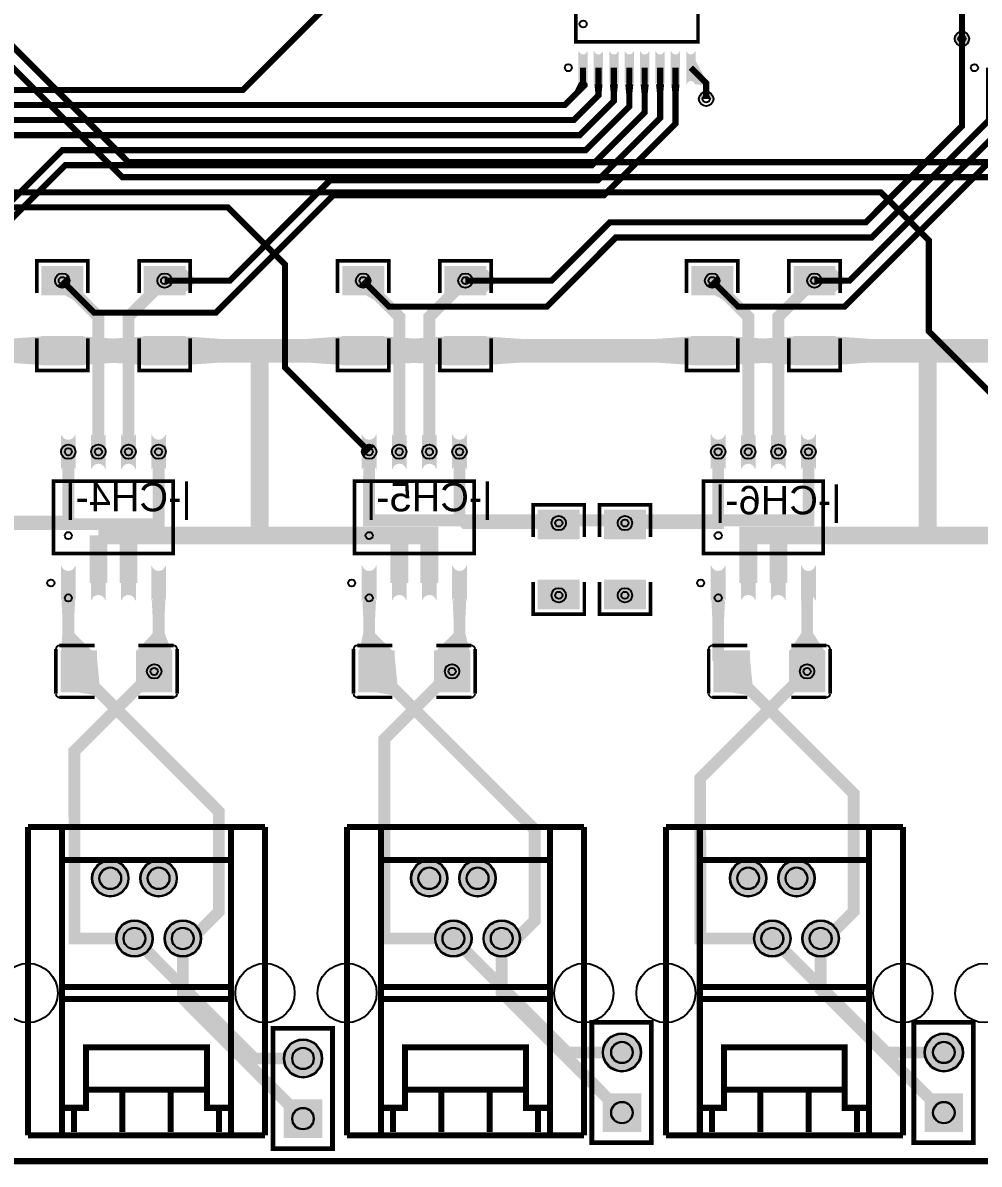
# Model space of a CAD drawing. Header units: millimetres. Extents: x 6 to 157, y 23 to 115.
# Drawn here: x 50.66 to 91.03, y 22.87 to 71.03 of the extents above; entities that cross this region are included whole.
import ezdxf

# ---------------------------------------------------------------- set-up
doc = ezdxf.new("R2010")
doc.units = ezdxf.units.MM
for name, color, linetype, true_color in [('BoardOutLine', 7, 'Continuous', 0xff00ff), ('BottomLayer', 7, 'Continuous', 0x0000ff), ('BottomSilkLayer', 7, 'Continuous', 0x66cc33), ('BottomSolderMaskLayer', 7, 'Continuous', 0xaa00ff), ('Document', 7, 'Continuous', 0xffffff), ('Hole', 7, 'Continuous', 0x222222), ('Multi-Layer', 7, 'Continuous', 0xc0c0c0), ('TopLayer', 7, 'Continuous', 0xff0000), ('TopPasteMaskLayer', 7, 'Continuous', 0x808080), ('TopSilkLayer', 7, 'Continuous', 0xffcc00), ('TopSolderMaskLayer', 7, 'Continuous', 0x800080)]:
    doc.layers.add(name, color=color, linetype=linetype, true_color=true_color)
doc.styles.get("Standard").update_dxf_attribs({"font": 'arial.ttf'})

msp = doc.modelspace()

# ---------------------------------------------------------------- hatches: boundary and pattern name
at = {"layer": 'BottomLayer'}
for points in [[(90.602, 70.358), (89.992, 70.358), (90.167, 70.663), (90.427, 70.663)], [(52.109, 59.937), (52.54, 60.368), (52.716, 60.114), (52.363, 59.76)], [(56.427, 60.368), (56.858, 59.937), (56.603, 59.76), (56.25, 60.114)], [(64.809, 59.937), (65.24, 60.368), (65.416, 60.114), (65.063, 59.76)], [(69.127, 60.368), (69.558, 59.937), (69.303, 59.76), (68.95, 60.114)], [(79.541, 59.937), (79.972, 60.368), (80.148, 60.114), (79.795, 59.76)], [(83.859, 60.368), (84.29, 59.937), (84.035, 59.76), (83.682, 60.114)], [(54.153, 52.933), (53.543, 52.933), (53.598, 53.238), (54.098, 53.238)], [(55.423, 52.933), (54.813, 52.933), (54.868, 53.238), (55.368, 53.238)], [(65.062, 52.718), (65.494, 53.148), (65.155, 53.241), (64.971, 53.057)], [(66.853, 52.933), (66.243, 52.933), (66.298, 53.238), (66.798, 53.238)], [(68.123, 52.933), (67.513, 52.933), (67.568, 53.238), (68.068, 53.238)], [(81.585, 52.933), (80.975, 52.933), (81.03, 53.238), (81.53, 53.238)], [(82.855, 52.933), (82.245, 52.933), (82.3, 53.238), (82.8, 53.238)], [(52.883, 52.933), (52.273, 52.933), (52.328, 52.628), (52.828, 52.628)], [(56.693, 52.933), (56.083, 52.933), (56.138, 52.628), (56.638, 52.628)], [(65.583, 52.932), (64.973, 52.934), (65.027, 52.629), (65.527, 52.627)], [(69.393, 52.933), (68.783, 52.933), (68.838, 52.628), (69.338, 52.628)], [(80.315, 52.933), (79.705, 52.933), (79.76, 52.628), (80.26, 52.628)], [(84.125, 52.933), (83.515, 52.933), (83.57, 52.628), (84.07, 52.628)], [(73.392, 50.208), (73.166, 49.642), (72.896, 49.788), (73.096, 50.288)], [(73.279, 49.62), (73.279, 50.23), (72.974, 50.175), (72.974, 49.675)], [(73.392, 49.642), (73.166, 50.208), (73.462, 50.288), (73.662, 49.788)], [(76.186, 50.208), (75.96, 49.642), (75.69, 49.788), (75.89, 50.288)], [(76.186, 49.642), (75.96, 50.208), (76.256, 50.288), (76.456, 49.788)], [(76.073, 49.62), (76.073, 50.23), (76.378, 50.175), (76.378, 49.675)], [(55.987, 43.881), (56.418, 43.45), (56.164, 43.273), (55.81, 43.626)], [(68.56, 43.881), (68.991, 43.45), (68.737, 43.273), (68.383, 43.626)], [(83.546, 43.881), (83.977, 43.45), (83.723, 43.273), (83.369, 43.626)], [(55.371, 33.145), (55.37, 31.645), (54.62, 32.145), (54.62, 32.645)], [(55.901, 32.925), (54.84, 31.865), (55.724, 31.688), (56.077, 32.041)], [(68.833, 33.145), (68.832, 31.645), (68.082, 32.145), (68.082, 32.645)], [(69.363, 32.925), (68.302, 31.865), (69.186, 31.688), (69.54, 32.041)], [(82.295, 33.145), (82.294, 31.645), (81.544, 32.145), (81.545, 32.645)], [(82.825, 32.925), (81.764, 31.865), (82.648, 31.688), (83.002, 32.041)], [(62.484, 26.547), (62.484, 28.121), (61.697, 27.584), (61.697, 27.084)], [(75.946, 26.801), (75.946, 28.375), (75.159, 27.838), (75.159, 27.338)], [(89.535, 26.801), (89.535, 28.375), (88.748, 27.838), (88.748, 27.338)]]:
    msp.add_hatch(color=256, dxfattribs=at).paths.add_polyline_path(points)
at = {"layer": 'BottomSolderMaskLayer'}
for points in [[(53.575, 34.935, 1), (55.126, 34.935, 1)], [(55.615, 34.935, 1), (57.166, 34.935, 1)], [(67.037, 34.935, 1), (68.588, 34.935, 1)], [(69.077, 34.935, 1), (70.628, 34.935, 1)], [(80.499, 34.935, 1), (82.05, 34.935, 1)], [(82.539, 34.935, 1), (84.09, 34.935, 1)], [(54.595, 32.395, 1), (56.146, 32.395, 1)], [(56.635, 32.395, 1), (58.186, 32.395, 1)], [(68.057, 32.395, 1), (69.608, 32.395, 1)], [(70.097, 32.395, 1), (71.648, 32.395, 1)], [(81.519, 32.395, 1), (83.07, 32.395, 1)], [(83.559, 32.395, 1), (85.11, 32.395, 1)], [(61.671, 27.334, 1), (63.297, 27.334, 1)], [(75.133, 27.588, 1), (76.759, 27.588, 1)], [(88.722, 27.588, 1), (90.348, 27.588, 1)], [(61.671, 25.607), (63.297, 25.607), (63.297, 23.981), (61.671, 23.981)], [(75.133, 25.861), (76.759, 25.861), (76.759, 24.235), (75.133, 24.235)], [(88.722, 25.861), (90.348, 25.861), (90.348, 24.235), (88.722, 24.235)]]:
    msp.add_hatch(color=256, dxfattribs=at).paths.add_polyline_path(points)
at = {"layer": 'Multi-Layer'}
for points in [[(53.6, 34.935, 1), (55.1, 34.935, 1)], [(55.64, 34.935, 1), (57.14, 34.935, 1)], [(67.062, 34.935, 1), (68.562, 34.935, 1)], [(69.102, 34.935, 1), (70.602, 34.935, 1)], [(80.524, 34.935, 1), (82.024, 34.935, 1)], [(82.564, 34.935, 1), (84.064, 34.935, 1)], [(54.62, 32.395, 1), (56.12, 32.395, 1)], [(56.66, 32.395, 1), (58.16, 32.395, 1)], [(68.082, 32.395, 1), (69.582, 32.395, 1)], [(70.122, 32.395, 1), (71.622, 32.395, 1)], [(81.544, 32.395, 1), (83.044, 32.395, 1)], [(83.584, 32.395, 1), (85.084, 32.395, 1)], [(61.697, 27.334, 1), (63.272, 27.334, 1)], [(75.159, 27.588, 1), (76.734, 27.588, 1)], [(88.748, 27.588, 1), (90.323, 27.588, 1)], [(61.697, 25.581), (63.272, 25.581), (63.272, 24.007), (61.697, 24.007)], [(75.159, 25.835), (76.734, 25.835), (76.734, 24.261), (75.159, 24.261)], [(88.748, 25.835), (90.323, 25.835), (90.323, 24.261), (88.748, 24.261)]]:
    msp.add_hatch(color=256, dxfattribs=at).paths.add_polyline_path(points)
at = {"layer": 'TopLayer'}
for points in [[(90.602, 70.358), (89.992, 70.358), (90.167, 70.053), (90.427, 70.053)], [(74.478, 69.83, -0.785398), (74.135, 69.83), (74.135, 68.441, -0.785398), (74.478, 68.441)], [(75.128, 69.83, -0.785398), (74.785, 69.83), (74.785, 68.441, -0.785398), (75.128, 68.441)], [(75.778, 69.83, -0.785398), (75.435, 69.83), (75.435, 68.441, -0.785398), (75.778, 68.441)], [(76.428, 69.83, -0.785398), (76.085, 69.83), (76.085, 68.441, -0.785398), (76.428, 68.441)], [(77.078, 69.83, -0.785398), (76.735, 69.83), (76.735, 68.441, -0.785398), (77.078, 68.441)], [(77.728, 69.83, -0.785398), (77.385, 69.83), (77.385, 68.441, -0.785398), (77.728, 68.441)], [(78.378, 69.83, -0.785398), (78.035, 69.83), (78.035, 68.441, -0.785398), (78.378, 68.441)], [(79.028, 69.83, -0.785398), (78.685, 69.83), (78.685, 68.441, -0.785398), (79.028, 68.441)], [(79.028, 69.485), (79.028, 68.445), (79.418, 68.389), (79.418, 68.758)], [(74.463, 68.373), (74.135, 68.516), (73.956, 68.164), (74.171, 68.01)], [(75.128, 68.441), (74.785, 68.442), (74.826, 68.052), (75.086, 68.051)], [(75.778, 68.441), (75.435, 68.441), (75.476, 68.051), (75.736, 68.051)], [(76.428, 68.441), (76.085, 68.441), (76.126, 68.051), (76.386, 68.051)], [(77.078, 68.441), (76.735, 68.441), (76.776, 68.051), (77.036, 68.051)], [(77.728, 68.441), (77.385, 68.441), (77.426, 68.051), (77.686, 68.051)], [(78.378, 68.442), (78.035, 68.441), (78.077, 68.051), (78.337, 68.052)], [(79.807, 67.818), (79.197, 67.818), (79.372, 68.123), (79.632, 68.123)], [(51.474, 59.549), (53.175, 59.549), (53.175, 60.757), (51.474, 60.757)], [(55.792, 59.549), (57.493, 59.549), (57.493, 60.757), (55.792, 60.757)], [(64.174, 59.549), (65.875, 59.549), (65.875, 60.757), (64.174, 60.757)], [(68.492, 59.549), (70.193, 59.549), (70.193, 60.757), (68.492, 60.757)], [(78.906, 59.549), (80.607, 59.549), (80.607, 60.757), (78.906, 60.757)], [(83.224, 59.549), (84.925, 59.549), (84.925, 60.757), (83.224, 60.757)], [(52.108, 59.937), (52.54, 60.368), (52.631, 60.029), (52.448, 59.845)], [(56.642, 60.457), (56.642, 59.848), (56.947, 60.022), (56.947, 60.282)], [(57.493, 59.632), (57.493, 60.672), (57.883, 60.282), (57.883, 60.022)], [(64.808, 59.937), (65.24, 60.368), (65.332, 60.029), (65.148, 59.845)], [(69.342, 60.457), (69.342, 59.848), (69.647, 60.022), (69.647, 60.282)], [(70.193, 59.632), (70.193, 60.672), (70.583, 60.282), (70.583, 60.022)], [(79.541, 59.937), (79.972, 60.368), (80.064, 60.029), (79.88, 59.845)], [(84.074, 60.457), (84.074, 59.848), (84.379, 60.022), (84.379, 60.282)], [(84.925, 59.632), (84.925, 60.672), (85.315, 60.282), (85.315, 60.022)], [(52.407, 59.549), (53.175, 59.549), (53.501, 59.159), (53.134, 59.159)], [(65.107, 59.549), (65.875, 59.549), (66.201, 59.159), (65.834, 59.159)], [(79.839, 59.549), (80.607, 59.549), (80.933, 59.159), (80.566, 59.159)], [(51.474, 56.592), (51.474, 57.799), (49.974, 57.696), (49.974, 56.696)], [(51.474, 57.799), (53.175, 57.799), (53.175, 56.592), (51.474, 56.592)], [(53.175, 57.799), (53.175, 56.592), (54.675, 56.696), (54.675, 57.696)], [(55.792, 56.592), (55.792, 57.799), (54.292, 57.696), (54.292, 56.696)], [(55.792, 57.799), (57.493, 57.799), (57.493, 56.592), (55.792, 56.592)], [(57.493, 57.799), (57.493, 56.592), (58.993, 56.696), (58.993, 57.696)], [(64.174, 56.592), (64.174, 57.799), (62.674, 57.696), (62.674, 56.696)], [(64.174, 57.799), (65.875, 57.799), (65.875, 56.592), (64.174, 56.592)], [(65.875, 57.799), (65.875, 56.592), (67.375, 56.696), (67.375, 57.696)], [(68.492, 56.592), (68.492, 57.799), (66.992, 57.696), (66.992, 56.696)], [(68.492, 57.799), (70.193, 57.799), (70.193, 56.592), (68.492, 56.592)], [(70.193, 57.799), (70.193, 56.592), (71.693, 56.696), (71.693, 57.696)], [(78.906, 56.592), (78.906, 57.799), (77.406, 57.696), (77.406, 56.696)], [(78.906, 57.799), (80.607, 57.799), (80.607, 56.592), (78.906, 56.592)], [(80.607, 57.799), (80.607, 56.592), (82.107, 56.696), (82.107, 57.696)], [(83.224, 56.592), (83.224, 57.799), (81.724, 57.696), (81.724, 56.696)], [(83.224, 57.799), (84.925, 57.799), (84.925, 56.592), (83.224, 56.592)], [(84.925, 57.799), (84.925, 56.592), (86.425, 56.696), (86.425, 57.696)], [(52.865, 53.664, -0.785398), (52.291, 53.664), (52.291, 52.202, -0.785398), (52.865, 52.202)], [(54.135, 53.664, -0.785398), (53.561, 53.664), (53.561, 52.202, -0.785398), (54.135, 52.202)], [(55.405, 53.664, -0.785398), (54.831, 53.664), (54.831, 52.202, -0.785398), (55.405, 52.202)], [(56.675, 53.664, -0.785398), (56.101, 53.664), (56.101, 52.202, -0.785398), (56.675, 52.202)], [(65.565, 53.664, -0.785398), (64.991, 53.664), (64.991, 52.202, -0.785398), (65.565, 52.202)], [(66.835, 53.664, -0.785398), (66.261, 53.664), (66.261, 52.202, -0.785398), (66.835, 52.202)], [(68.105, 53.664, -0.785398), (67.531, 53.664), (67.531, 52.202, -0.785398), (68.105, 52.202)], [(69.375, 53.664, -0.785398), (68.801, 53.664), (68.801, 52.202, -0.785398), (69.375, 52.202)], [(80.297, 53.664, -0.785398), (79.723, 53.664), (79.723, 52.202, -0.785398), (80.297, 52.202)], [(81.567, 53.664, -0.785398), (80.993, 53.664), (80.993, 52.202, -0.785398), (81.567, 52.202)], [(82.837, 53.664, -0.785398), (82.263, 53.664), (82.263, 52.202, -0.785398), (82.837, 52.202)], [(84.107, 53.664, -0.785398), (83.533, 53.664), (83.533, 52.202, -0.785398), (84.107, 52.202)], [(72.429, 49.262), (74.13, 49.262), (74.13, 50.47), (72.429, 50.47)], [(75.223, 49.262), (76.924, 49.262), (76.924, 50.47), (75.223, 50.47)], [(52.865, 48.128, -0.785398), (52.291, 48.128), (52.291, 46.666, -0.785398), (52.865, 46.666)], [(54.135, 48.128, -0.785398), (53.561, 48.128), (53.561, 46.666, -0.785398), (54.135, 46.666)], [(55.405, 48.128, -0.785398), (54.831, 48.128), (54.831, 46.666, -0.785398), (55.405, 46.666)], [(56.675, 48.128, -0.785398), (56.101, 48.128), (56.101, 46.666, -0.785398), (56.675, 46.666)], [(65.565, 48.128, -0.785398), (64.991, 48.128), (64.991, 46.666, -0.785398), (65.565, 46.666)], [(66.835, 48.128, -0.785398), (66.261, 48.128), (66.261, 46.666, -0.785398), (66.835, 46.666)], [(68.105, 48.128, -0.785398), (67.531, 48.128), (67.531, 46.666, -0.785398), (68.105, 46.666)], [(69.375, 48.128, -0.785398), (68.801, 48.128), (68.801, 46.666, -0.785398), (69.375, 46.666)], [(80.297, 48.128, -0.785398), (79.723, 48.128), (79.723, 46.666, -0.785398), (80.297, 46.666)], [(81.567, 48.128, -0.785398), (80.993, 48.128), (80.993, 46.666, -0.785398), (81.567, 46.666)], [(82.837, 48.128, -0.785398), (82.263, 48.128), (82.263, 46.666, -0.785398), (82.837, 46.666)], [(84.107, 48.128, -0.785398), (83.533, 48.128), (83.533, 46.666, -0.785398), (84.107, 46.666)], [(72.429, 47.512), (74.13, 47.512), (74.13, 46.305), (72.429, 46.305)], [(75.223, 47.512), (76.924, 47.512), (76.924, 46.305), (75.223, 46.305)], [(52.865, 46.667), (52.291, 46.667), (52.328, 45.917), (52.828, 45.917)], [(56.675, 46.667), (56.101, 46.667), (56.138, 45.917), (56.638, 45.917)], [(65.565, 46.667), (64.991, 46.667), (65.028, 45.917), (65.528, 45.917)], [(69.375, 46.667), (68.801, 46.667), (68.838, 45.917), (69.338, 45.917)], [(80.297, 46.667), (79.723, 46.667), (79.76, 45.917), (80.26, 45.917)], [(52.275, 44.529), (53.578, 44.529), (52.828, 45.279), (52.328, 45.279)], [(56.945, 44.529), (55.46, 44.529), (56.138, 45.279), (56.638, 45.279)], [(64.848, 44.529), (66.278, 44.529), (65.528, 45.279), (65.028, 45.279)], [(69.518, 44.529), (68.088, 44.529), (68.838, 45.279), (69.338, 45.279)], [(84.504, 44.529), (83.019, 44.529), (83.512, 45.279), (84.012, 45.279)], [(53.76, 44.529), (53.76, 42.801), (52.275, 42.801), (52.275, 44.529)], [(53.76, 44.529), (52.883, 42.801), (53.658, 42.671), (53.896, 43.14)], [(55.46, 44.529), (55.46, 42.801), (56.945, 42.801), (56.945, 44.529)], [(66.333, 44.529), (66.333, 42.801), (64.848, 42.801), (64.848, 44.529)], [(66.333, 44.529), (65.456, 42.801), (66.231, 42.671), (66.469, 43.14)], [(68.033, 44.529), (68.033, 42.801), (69.518, 42.801), (69.518, 44.529)], [(81.319, 44.529), (81.319, 42.801), (79.834, 42.801), (79.834, 44.529)], [(81.319, 44.529), (80.442, 42.801), (81.217, 42.671), (81.455, 43.14)], [(83.019, 44.529), (83.019, 42.801), (84.504, 42.801), (84.504, 44.529)], [(55.961, 43.851), (56.445, 43.48), (56.638, 43.716), (56.138, 44.099)], [(68.776, 43.36), (68.776, 43.97), (69.081, 43.915), (69.081, 43.415)], [(84.067, 43.665), (83.457, 43.665), (83.512, 43.97), (84.012, 43.97)], [(57.712, 31.708), (57.108, 33.082), (57.989, 32.942), (58.205, 32.451)], [(70.768, 33.138), (70.976, 31.652), (71.658, 32.189), (71.572, 32.809)], [(84.72, 31.752), (83.949, 33.038), (84.845, 33.002), (85.11, 32.559)], [(58.16, 32.394), (56.66, 32.396), (57.159, 31.645), (57.659, 31.645)], [(71.622, 32.394), (70.122, 32.396), (70.621, 31.645), (71.121, 31.645)], [(85.084, 32.394), (83.584, 32.396), (84.083, 31.645), (84.583, 31.645)], [(61.697, 24.163), (63.107, 25.581), (62.049, 25.581), (61.697, 25.227)], [(75.159, 24.417), (76.569, 25.835), (75.511, 25.835), (75.159, 25.481)], [(88.748, 24.417), (90.158, 25.835), (89.1, 25.835), (88.748, 25.481)]]:
    msp.add_hatch(color=256, dxfattribs=at).paths.add_polyline_path(points)
at = {"layer": 'TopPasteMaskLayer'}
for points in [[(74.478, 69.83, -0.785398), (74.135, 69.83), (74.135, 68.441, -0.785398), (74.478, 68.441)], [(75.128, 69.83, -0.785398), (74.785, 69.83), (74.785, 68.441, -0.785398), (75.128, 68.441)], [(75.778, 69.83, -0.785398), (75.435, 69.83), (75.435, 68.441, -0.785398), (75.778, 68.441)], [(76.428, 69.83, -0.785398), (76.085, 69.83), (76.085, 68.441, -0.785398), (76.428, 68.441)], [(77.078, 69.83, -0.785398), (76.735, 69.83), (76.735, 68.441, -0.785398), (77.078, 68.441)], [(77.728, 69.83, -0.785398), (77.385, 69.83), (77.385, 68.441, -0.785398), (77.728, 68.441)], [(78.378, 69.83, -0.785398), (78.035, 69.83), (78.035, 68.441, -0.785398), (78.378, 68.441)], [(79.028, 69.83, -0.785398), (78.685, 69.83), (78.685, 68.441, -0.785398), (79.028, 68.441)], [(51.574, 59.549), (51.935, 59.549), (52.035, 59.649), (52.035, 59.86), (52.135, 59.96), (52.513, 59.96), (52.613, 59.86), (52.613, 59.649), (52.713, 59.549), (53.075, 59.549), (53.175, 59.649), (53.175, 60.657), (53.075, 60.757), (51.574, 60.757), (51.474, 60.657), (51.474, 59.649)], [(55.892, 59.549), (56.253, 59.549), (56.353, 59.649), (56.353, 59.86), (56.453, 59.96), (56.831, 59.96), (56.931, 59.86), (56.931, 59.649), (57.031, 59.549), (57.393, 59.549), (57.493, 59.649), (57.493, 60.657), (57.393, 60.757), (55.892, 60.757), (55.792, 60.657), (55.792, 59.649)], [(64.274, 59.549), (64.635, 59.549), (64.735, 59.649), (64.735, 59.86), (64.835, 59.96), (65.213, 59.96), (65.313, 59.86), (65.313, 59.649), (65.413, 59.549), (65.775, 59.549), (65.875, 59.649), (65.875, 60.657), (65.775, 60.757), (64.274, 60.757), (64.174, 60.657), (64.174, 59.649)], [(68.592, 59.549), (68.953, 59.549), (69.053, 59.649), (69.053, 59.86), (69.153, 59.96), (69.531, 59.96), (69.631, 59.86), (69.631, 59.649), (69.731, 59.549), (70.093, 59.549), (70.193, 59.649), (70.193, 60.657), (70.093, 60.757), (68.592, 60.757), (68.492, 60.657), (68.492, 59.649)], [(79.006, 59.549), (79.367, 59.549), (79.467, 59.649), (79.467, 59.86), (79.567, 59.96), (79.945, 59.96), (80.045, 59.86), (80.045, 59.649), (80.145, 59.549), (80.507, 59.549), (80.607, 59.649), (80.607, 60.657), (80.507, 60.757), (79.006, 60.757), (78.906, 60.657), (78.906, 59.649)], [(83.324, 59.549), (83.685, 59.549), (83.785, 59.649), (83.785, 59.86), (83.885, 59.96), (84.263, 59.96), (84.363, 59.86), (84.363, 59.649), (84.463, 59.549), (84.825, 59.549), (84.925, 59.649), (84.925, 60.657), (84.825, 60.757), (83.324, 60.757), (83.224, 60.657), (83.224, 59.649)], [(51.574, 57.799), (51.935, 57.799), (52.035, 57.699), (52.035, 57.489), (52.135, 57.389), (52.513, 57.389), (52.613, 57.489), (52.613, 57.699), (52.713, 57.799), (53.075, 57.799), (53.175, 57.699), (53.175, 56.692), (53.075, 56.592), (51.574, 56.592), (51.474, 56.692), (51.474, 57.699)], [(55.892, 57.799), (56.253, 57.799), (56.353, 57.699), (56.353, 57.489), (56.453, 57.389), (56.831, 57.389), (56.931, 57.489), (56.931, 57.699), (57.031, 57.799), (57.393, 57.799), (57.493, 57.699), (57.493, 56.692), (57.393, 56.592), (55.892, 56.592), (55.792, 56.692), (55.792, 57.699)], [(64.274, 57.799), (64.635, 57.799), (64.735, 57.699), (64.735, 57.489), (64.835, 57.389), (65.213, 57.389), (65.313, 57.489), (65.313, 57.699), (65.413, 57.799), (65.775, 57.799), (65.875, 57.699), (65.875, 56.692), (65.775, 56.592), (64.274, 56.592), (64.174, 56.692), (64.174, 57.699)], [(68.592, 57.799), (68.953, 57.799), (69.053, 57.699), (69.053, 57.489), (69.153, 57.389), (69.531, 57.389), (69.631, 57.489), (69.631, 57.699), (69.731, 57.799), (70.093, 57.799), (70.193, 57.699), (70.193, 56.692), (70.093, 56.592), (68.592, 56.592), (68.492, 56.692), (68.492, 57.699)], [(79.006, 57.799), (79.367, 57.799), (79.467, 57.699), (79.467, 57.489), (79.567, 57.389), (79.945, 57.389), (80.045, 57.489), (80.045, 57.699), (80.145, 57.799), (80.507, 57.799), (80.607, 57.699), (80.607, 56.692), (80.507, 56.592), (79.006, 56.592), (78.906, 56.692), (78.906, 57.699)], [(83.324, 57.799), (83.685, 57.799), (83.785, 57.699), (83.785, 57.489), (83.885, 57.389), (84.263, 57.389), (84.363, 57.489), (84.363, 57.699), (84.463, 57.799), (84.825, 57.799), (84.925, 57.699), (84.925, 56.692), (84.825, 56.592), (83.324, 56.592), (83.224, 56.692), (83.224, 57.699)], [(52.865, 53.664, -0.785398), (52.291, 53.664), (52.291, 52.202, -0.785398), (52.865, 52.202)], [(54.135, 53.664, -0.785398), (53.561, 53.664), (53.561, 52.202, -0.785398), (54.135, 52.202)], [(55.405, 53.664, -0.785398), (54.831, 53.664), (54.831, 52.202, -0.785398), (55.405, 52.202)], [(56.675, 53.664, -0.785398), (56.101, 53.664), (56.101, 52.202, -0.785398), (56.675, 52.202)], [(65.565, 53.664, -0.785398), (64.991, 53.664), (64.991, 52.202, -0.785398), (65.565, 52.202)], [(66.835, 53.664, -0.785398), (66.261, 53.664), (66.261, 52.202, -0.785398), (66.835, 52.202)], [(68.105, 53.664, -0.785398), (67.531, 53.664), (67.531, 52.202, -0.785398), (68.105, 52.202)], [(69.375, 53.664, -0.785398), (68.801, 53.664), (68.801, 52.202, -0.785398), (69.375, 52.202)], [(80.297, 53.664, -0.785398), (79.723, 53.664), (79.723, 52.202, -0.785398), (80.297, 52.202)], [(81.567, 53.664, -0.785398), (80.993, 53.664), (80.993, 52.202, -0.785398), (81.567, 52.202)], [(82.837, 53.664, -0.785398), (82.263, 53.664), (82.263, 52.202, -0.785398), (82.837, 52.202)], [(84.107, 53.664, -0.785398), (83.533, 53.664), (83.533, 52.202, -0.785398), (84.107, 52.202)], [(72.529, 49.262), (72.89, 49.262), (72.99, 49.362), (72.99, 49.573), (73.09, 49.673), (73.468, 49.673), (73.568, 49.573), (73.568, 49.362), (73.668, 49.262), (74.03, 49.262), (74.13, 49.362), (74.13, 50.37), (74.03, 50.47), (72.529, 50.47), (72.429, 50.37), (72.429, 49.362)], [(75.323, 49.262), (75.684, 49.262), (75.784, 49.362), (75.784, 49.573), (75.884, 49.673), (76.262, 49.673), (76.362, 49.573), (76.362, 49.362), (76.462, 49.262), (76.824, 49.262), (76.924, 49.362), (76.924, 50.37), (76.824, 50.47), (75.323, 50.47), (75.223, 50.37), (75.223, 49.362)], [(52.865, 48.128, -0.785398), (52.291, 48.128), (52.291, 46.666, -0.785398), (52.865, 46.666)], [(54.135, 48.128, -0.785398), (53.561, 48.128), (53.561, 46.666, -0.785398), (54.135, 46.666)], [(55.405, 48.128, -0.785398), (54.831, 48.128), (54.831, 46.666, -0.785398), (55.405, 46.666)], [(56.675, 48.128, -0.785398), (56.101, 48.128), (56.101, 46.666, -0.785398), (56.675, 46.666)], [(65.565, 48.128, -0.785398), (64.991, 48.128), (64.991, 46.666, -0.785398), (65.565, 46.666)], [(66.835, 48.128, -0.785398), (66.261, 48.128), (66.261, 46.666, -0.785398), (66.835, 46.666)], [(68.105, 48.128, -0.785398), (67.531, 48.128), (67.531, 46.666, -0.785398), (68.105, 46.666)], [(69.375, 48.128, -0.785398), (68.801, 48.128), (68.801, 46.666, -0.785398), (69.375, 46.666)], [(80.297, 48.128, -0.785398), (79.723, 48.128), (79.723, 46.666, -0.785398), (80.297, 46.666)], [(81.567, 48.128, -0.785398), (80.993, 48.128), (80.993, 46.666, -0.785398), (81.567, 46.666)], [(82.837, 48.128, -0.785398), (82.263, 48.128), (82.263, 46.666, -0.785398), (82.837, 46.666)], [(84.107, 48.128, -0.785398), (83.533, 48.128), (83.533, 46.666, -0.785398), (84.107, 46.666)], [(72.529, 47.512), (72.89, 47.512), (72.99, 47.412), (72.99, 47.202), (73.09, 47.102), (73.468, 47.102), (73.568, 47.202), (73.568, 47.412), (73.668, 47.512), (74.03, 47.512), (74.13, 47.412), (74.13, 46.405), (74.03, 46.305), (72.529, 46.305), (72.429, 46.405), (72.429, 47.412)], [(75.323, 47.512), (75.684, 47.512), (75.784, 47.412), (75.784, 47.202), (75.884, 47.102), (76.262, 47.102), (76.362, 47.202), (76.362, 47.412), (76.462, 47.512), (76.824, 47.512), (76.924, 47.412), (76.924, 46.405), (76.824, 46.305), (75.323, 46.305), (75.223, 46.405), (75.223, 47.412)], [(53.76, 44.429), (53.76, 44.059), (53.66, 43.959), (53.355, 43.959), (53.255, 43.859), (53.255, 43.471), (53.355, 43.371), (53.66, 43.371), (53.76, 43.271), (53.76, 42.901), (53.66, 42.801), (52.375, 42.801), (52.275, 42.901), (52.275, 44.429), (52.375, 44.529), (53.66, 44.529)], [(55.46, 44.429), (55.46, 44.059), (55.56, 43.959), (55.865, 43.959), (55.965, 43.859), (55.965, 43.471), (55.865, 43.371), (55.56, 43.371), (55.46, 43.271), (55.46, 42.901), (55.56, 42.801), (56.845, 42.801), (56.945, 42.901), (56.945, 44.429), (56.845, 44.529), (55.56, 44.529)], [(66.333, 44.429), (66.333, 44.059), (66.233, 43.959), (65.928, 43.959), (65.828, 43.859), (65.828, 43.471), (65.928, 43.371), (66.233, 43.371), (66.333, 43.271), (66.333, 42.901), (66.233, 42.801), (64.948, 42.801), (64.848, 42.901), (64.848, 44.429), (64.948, 44.529), (66.233, 44.529)], [(68.033, 44.429), (68.033, 44.059), (68.133, 43.959), (68.438, 43.959), (68.538, 43.859), (68.538, 43.471), (68.438, 43.371), (68.133, 43.371), (68.033, 43.271), (68.033, 42.901), (68.133, 42.801), (69.418, 42.801), (69.518, 42.901), (69.518, 44.429), (69.418, 44.529), (68.133, 44.529)], [(81.319, 44.429), (81.319, 44.059), (81.219, 43.959), (80.914, 43.959), (80.814, 43.859), (80.814, 43.471), (80.914, 43.371), (81.219, 43.371), (81.319, 43.271), (81.319, 42.901), (81.219, 42.801), (79.934, 42.801), (79.834, 42.901), (79.834, 44.429), (79.934, 44.529), (81.219, 44.529)], [(83.019, 44.429), (83.019, 44.059), (83.119, 43.959), (83.424, 43.959), (83.524, 43.859), (83.524, 43.471), (83.424, 43.371), (83.119, 43.371), (83.019, 43.271), (83.019, 42.901), (83.119, 42.801), (84.404, 42.801), (84.504, 42.901), (84.504, 44.429), (84.404, 44.529), (83.119, 44.529)]]:
    msp.add_hatch(color=256, dxfattribs=at).paths.add_polyline_path(points)
at = {"layer": 'TopSolderMaskLayer'}
for points in [[(74.503, 69.85, -0.785398), (74.109, 69.85), (74.109, 68.421, -0.785398), (74.503, 68.421)], [(75.153, 69.85, -0.785398), (74.759, 69.85), (74.759, 68.421, -0.785398), (75.153, 68.421)], [(75.803, 69.85, -0.785398), (75.409, 69.85), (75.409, 68.421, -0.785398), (75.803, 68.421)], [(76.453, 69.85, -0.785398), (76.059, 69.85), (76.059, 68.421, -0.785398), (76.453, 68.421)], [(77.103, 69.85, -0.785398), (76.709, 69.85), (76.709, 68.421, -0.785398), (77.103, 68.421)], [(77.753, 69.85, -0.785398), (77.359, 69.85), (77.359, 68.421, -0.785398), (77.753, 68.421)], [(78.403, 69.85, -0.785398), (78.009, 69.85), (78.009, 68.421, -0.785398), (78.403, 68.421)], [(79.053, 69.85, -0.785398), (78.659, 69.85), (78.659, 68.421, -0.785398), (79.053, 68.421)], [(51.438, 59.531), (53.21, 59.531), (53.21, 60.775), (51.438, 60.775)], [(55.756, 59.531), (57.528, 59.531), (57.528, 60.775), (55.756, 60.775)], [(64.138, 59.531), (65.91, 59.531), (65.91, 60.775), (64.138, 60.775)], [(68.456, 59.531), (70.228, 59.531), (70.228, 60.775), (68.456, 60.775)], [(78.87, 59.531), (80.642, 59.531), (80.642, 60.775), (78.87, 60.775)], [(83.188, 59.531), (84.96, 59.531), (84.96, 60.775), (83.188, 60.775)], [(51.438, 57.817), (53.21, 57.817), (53.21, 56.574), (51.438, 56.574)], [(55.756, 57.817), (57.528, 57.817), (57.528, 56.574), (55.756, 56.574)], [(64.138, 57.817), (65.91, 57.817), (65.91, 56.574), (64.138, 56.574)], [(68.456, 57.817), (70.228, 57.817), (70.228, 56.574), (68.456, 56.574)], [(78.87, 57.817), (80.642, 57.817), (80.642, 56.574), (78.87, 56.574)], [(83.188, 57.817), (84.96, 57.817), (84.96, 56.574), (83.188, 56.574)], [(52.891, 53.682, -0.785398), (52.266, 53.682), (52.266, 52.184, -0.785398), (52.891, 52.184)], [(54.161, 53.682, -0.785398), (53.536, 53.682), (53.536, 52.184, -0.785398), (54.161, 52.184)], [(55.431, 53.682, -0.785398), (54.806, 53.682), (54.806, 52.184, -0.785398), (55.431, 52.184)], [(56.701, 53.682, -0.785398), (56.076, 53.682), (56.076, 52.184, -0.785398), (56.701, 52.184)], [(65.591, 53.682, -0.785398), (64.966, 53.682), (64.966, 52.184, -0.785398), (65.591, 52.184)], [(66.861, 53.682, -0.785398), (66.236, 53.682), (66.236, 52.184, -0.785398), (66.861, 52.184)], [(68.131, 53.682, -0.785398), (67.506, 53.682), (67.506, 52.184, -0.785398), (68.131, 52.184)], [(69.401, 53.682, -0.785398), (68.776, 53.682), (68.776, 52.184, -0.785398), (69.401, 52.184)], [(80.323, 53.682, -0.785398), (79.698, 53.682), (79.698, 52.184, -0.785398), (80.323, 52.184)], [(81.593, 53.682, -0.785398), (80.968, 53.682), (80.968, 52.184, -0.785398), (81.593, 52.184)], [(82.863, 53.682, -0.785398), (82.238, 53.682), (82.238, 52.184, -0.785398), (82.863, 52.184)], [(84.133, 53.682, -0.785398), (83.508, 53.682), (83.508, 52.184, -0.785398), (84.133, 52.184)], [(72.393, 49.244), (74.165, 49.244), (74.165, 50.488), (72.393, 50.488)], [(75.187, 49.244), (76.959, 49.244), (76.959, 50.488), (75.187, 50.488)], [(52.891, 48.146, -0.785398), (52.266, 48.146), (52.266, 46.648, -0.785398), (52.891, 46.648)], [(54.161, 48.146, -0.785398), (53.536, 48.146), (53.536, 46.648, -0.785398), (54.161, 46.648)], [(55.431, 48.146, -0.785398), (54.806, 48.146), (54.806, 46.648, -0.785398), (55.431, 46.648)], [(56.701, 48.146, -0.785398), (56.076, 48.146), (56.076, 46.648, -0.785398), (56.701, 46.648)], [(65.591, 48.146, -0.785398), (64.966, 48.146), (64.966, 46.648, -0.785398), (65.591, 46.648)], [(66.861, 48.146, -0.785398), (66.236, 48.146), (66.236, 46.648, -0.785398), (66.861, 46.648)], [(68.131, 48.146, -0.785398), (67.506, 48.146), (67.506, 46.648, -0.785398), (68.131, 46.648)], [(69.401, 48.146, -0.785398), (68.776, 48.146), (68.776, 46.648, -0.785398), (69.401, 46.648)], [(80.323, 48.146, -0.785398), (79.698, 48.146), (79.698, 46.648, -0.785398), (80.323, 46.648)], [(81.593, 48.146, -0.785398), (80.968, 48.146), (80.968, 46.648, -0.785398), (81.593, 46.648)], [(82.863, 48.146, -0.785398), (82.238, 48.146), (82.238, 46.648, -0.785398), (82.863, 46.648)], [(84.133, 48.146, -0.785398), (83.508, 48.146), (83.508, 46.648, -0.785398), (84.133, 46.648)], [(72.393, 47.53), (74.165, 47.53), (74.165, 46.287), (72.393, 46.287)], [(75.187, 47.53), (76.959, 47.53), (76.959, 46.287), (75.187, 46.287)], [(53.785, 44.554), (53.785, 42.776), (52.25, 42.776), (52.25, 44.554)], [(55.435, 44.554), (55.435, 42.776), (56.971, 42.776), (56.971, 44.554)], [(66.359, 44.554), (66.359, 42.776), (64.823, 42.776), (64.823, 44.554)], [(68.008, 44.554), (68.008, 42.776), (69.544, 42.776), (69.544, 44.554)], [(81.345, 44.554), (81.345, 42.776), (79.809, 42.776), (79.809, 44.554)], [(82.994, 44.554), (82.994, 42.776), (84.53, 42.776), (84.53, 44.554)], [(53.575, 34.935, 1), (55.126, 34.935, 1)], [(55.615, 34.935, 1), (57.166, 34.935, 1)], [(67.037, 34.935, 1), (68.588, 34.935, 1)], [(69.077, 34.935, 1), (70.628, 34.935, 1)], [(80.499, 34.935, 1), (82.05, 34.935, 1)], [(82.539, 34.935, 1), (84.09, 34.935, 1)], [(54.595, 32.395, 1), (56.146, 32.395, 1)], [(56.635, 32.395, 1), (58.186, 32.395, 1)], [(68.057, 32.395, 1), (69.608, 32.395, 1)], [(70.097, 32.395, 1), (71.648, 32.395, 1)], [(81.519, 32.395, 1), (83.07, 32.395, 1)], [(83.559, 32.395, 1), (85.11, 32.395, 1)], [(61.671, 27.334, 1), (63.297, 27.334, 1)], [(75.133, 27.588, 1), (76.759, 27.588, 1)], [(88.722, 27.588, 1), (90.348, 27.588, 1)], [(61.671, 25.607), (63.297, 25.607), (63.297, 23.981), (61.671, 23.981)], [(75.133, 25.861), (76.759, 25.861), (76.759, 24.235), (75.133, 24.235)], [(88.722, 25.861), (90.348, 25.861), (90.348, 24.235), (88.722, 24.235)]]:
    msp.add_hatch(color=256, dxfattribs=at).paths.add_polyline_path(points)

# ---------------------------------------------------------------- linework, layer by layer
at = {"layer": 'BoardOutLine', "const_width": 0.254}
msp.add_lwpolyline([(154, 23), (10, 23)], dxfattribs=at)
at = {"layer": 'BottomLayer'}
for points, const_width in [([(30.48, 84.455), (30.48, 82.296), (32.512, 80.264), (39.116, 80.264), (54.864, 64.516), (113.03, 64.516), (115.189, 62.357), (115.189, 57.633), (119.888, 52.934)], 0.26), ([(33.02, 84.455), (33.02, 82.296), (34.417, 80.899), (39.37, 80.899), (55.118, 65.151), (138.938, 65.151), (141.732, 62.357), (141.732, 57.633), (146.431, 52.934)], 0.26), ([(25.4, 75.946), (38.1, 63.246), (59.309, 63.246), (61.722, 60.833), (61.722, 56.49), (65.278, 52.934)], 0.26), ([(27.94, 75.946), (40.005, 63.881), (86.868, 63.881), (88.9, 61.849), (88.9, 58.014), (93.98, 52.934)], 0.26), ([(90.297, 70.223), (90.297, 73.541)], 0.26), ([(52.324, 60.153), (53.848, 58.629), (53.848, 52.933)], 0.5), ([(56.642, 60.153), (55.118, 58.629), (55.118, 52.933)], 0.5), ([(65.024, 60.153), (66.548, 58.629), (66.548, 52.933)], 0.5), ([(69.342, 60.153), (67.818, 58.629), (67.818, 52.933)], 0.5), ([(79.756, 60.153), (81.28, 58.629), (81.28, 52.933)], 0.5), ([(84.074, 60.153), (82.55, 58.629), (82.55, 52.933)], 0.5), ([(49.403, 49.88), (52.578, 49.88), (52.578, 52.934)], 0.5), ([(52.578, 49.88), (56.388, 49.88), (56.388, 52.934)], 0.5), ([(65.278, 52.934), (65.265, 50.038), (69.088, 50.038)], 0.5), ([(73.279, 49.925), (69.328, 49.925), (69.088, 50.165), (69.088, 52.933)], 0.5), ([(76.073, 49.925), (80.01, 49.925), (80.01, 52.934)], 0.5), ([(80.01, 50.038), (83.82, 50.038), (83.82, 52.933)], 0.5), ([(43.561, 49.98), (52.578, 49.98)], 0.5), ([(69.088, 50.038), (80.01, 50.038)], 0.5), ([(56.203, 43.665), (52.832, 40.295), (52.842, 32.395), (55.37, 32.395)], 0.5), ([(68.776, 43.665), (65.913, 40.803), (65.923, 32.395), (68.832, 32.395)], 0.5), ([(83.762, 43.665), (79.248, 39.152), (79.258, 32.395), (82.294, 32.395)], 0.5), ([(55.37, 32.395), (60.431, 27.334), (62.484, 27.334)], 0.5), ([(68.832, 32.395), (73.639, 27.588), (75.946, 27.588)], 0.5), ([(82.294, 32.395), (87.101, 27.588), (89.535, 27.588)], 0.5)]:
    msp.add_lwpolyline(points, dxfattribs=dict(at, const_width=const_width))
at = {"layer": 'BottomSolderMaskLayer'}
for centre, radius in [((54.35, 34.935), 0.775), ((56.39, 34.935), 0.775), ((67.812, 34.935), 0.775), ((69.852, 34.935), 0.775), ((81.274, 34.935), 0.775), ((83.314, 34.935), 0.775), ((54.35, 34.935), 0.465), ((56.39, 34.935), 0.465), ((67.812, 34.935), 0.465), ((69.852, 34.935), 0.465), ((81.274, 34.935), 0.465), ((83.314, 34.935), 0.465), ((55.37, 32.395), 0.775), ((55.37, 32.395), 0.465), ((57.41, 32.395), 0.775), ((57.41, 32.395), 0.465), ((68.832, 32.395), 0.775), ((68.832, 32.395), 0.465), ((70.872, 32.395), 0.775), ((70.872, 32.395), 0.465), ((82.294, 32.395), 0.775), ((82.294, 32.395), 0.465), ((84.334, 32.395), 0.775), ((84.334, 32.395), 0.465), ((62.484, 27.334), 0.813), ((75.946, 27.588), 0.813), ((75.946, 27.588), 0.459), ((89.535, 27.588), 0.813), ((89.535, 27.588), 0.459), ((62.484, 27.334), 0.459), ((62.484, 24.794), 0.459), ((75.946, 25.048), 0.459), ((89.535, 25.048), 0.459)]:
    msp.add_circle(centre, radius, dxfattribs=at)
at = {"layer": 'Document'}
for centre in [(74.306, 68.402), (52.578, 46.768), (65.278, 46.768), (80.01, 46.768)]:
    msp.add_circle(centre, 0.15, dxfattribs=at)
at = {"layer": 'Hole'}
for centre in [(90.297, 70.358), (79.502, 67.818), (52.324, 60.153), (56.642, 60.153), (65.024, 60.153), (69.342, 60.153), (79.756, 60.153), (84.074, 60.153), (52.578, 52.933), (53.848, 52.933), (55.118, 52.933), (56.388, 52.933), (65.278, 52.933), (66.548, 52.933), (67.818, 52.933), (69.088, 52.933), (80.01, 52.933), (81.28, 52.933), (82.55, 52.933), (83.82, 52.933), (73.279, 49.925), (76.073, 49.925), (73.279, 46.877), (76.073, 46.877), (56.203, 43.665), (68.776, 43.665), (83.762, 43.665)]:
    msp.add_circle(centre, 0.152, dxfattribs=at)
at = {"layer": 'Multi-Layer'}
for centre, radius in [((90.297, 70.358), 0.305), ((79.502, 67.818), 0.305), ((52.324, 60.153), 0.305), ((56.642, 60.153), 0.305), ((65.024, 60.153), 0.305), ((69.342, 60.153), 0.305), ((79.756, 60.153), 0.305), ((84.074, 60.153), 0.305), ((52.578, 52.933), 0.305), ((53.848, 52.933), 0.305), ((55.118, 52.933), 0.305), ((56.388, 52.933), 0.305), ((65.278, 52.933), 0.305), ((66.548, 52.933), 0.305), ((67.818, 52.933), 0.305), ((69.088, 52.933), 0.305), ((80.01, 52.933), 0.305), ((81.28, 52.933), 0.305), ((82.55, 52.933), 0.305), ((83.82, 52.933), 0.305), ((73.279, 49.925), 0.305), ((76.073, 49.925), 0.305), ((73.279, 46.877), 0.305), ((76.073, 46.877), 0.305), ((56.203, 43.665), 0.305), ((68.776, 43.665), 0.305), ((83.762, 43.665), 0.305), ((54.35, 34.935), 0.75), ((56.39, 34.935), 0.75), ((67.812, 34.935), 0.75), ((69.852, 34.935), 0.75), ((81.274, 34.935), 0.75), ((83.314, 34.935), 0.75), ((54.35, 34.935), 0.45), ((56.39, 34.935), 0.45), ((67.812, 34.935), 0.45), ((69.852, 34.935), 0.45), ((81.274, 34.935), 0.45), ((83.314, 34.935), 0.45), ((55.37, 32.395), 0.75), ((55.37, 32.395), 0.45), ((57.41, 32.395), 0.75), ((57.41, 32.395), 0.45), ((68.832, 32.395), 0.75), ((68.832, 32.395), 0.45), ((70.872, 32.395), 0.75), ((70.872, 32.395), 0.45), ((82.294, 32.395), 0.75), ((82.294, 32.395), 0.45), ((84.334, 32.395), 0.75), ((84.334, 32.395), 0.45), ((50.88, 30.095), 1.25), ((60.88, 30.095), 1.25), ((64.342, 30.095), 1.25), ((74.342, 30.095), 1.25), ((77.804, 30.095), 1.25), ((87.804, 30.095), 1.25), ((91.266, 30.095), 1.25), ((62.484, 27.334), 0.787), ((75.946, 27.588), 0.787), ((75.946, 27.588), 0.445), ((89.535, 27.588), 0.787), ((89.535, 27.588), 0.445), ((62.484, 27.334), 0.445), ((62.484, 24.794), 0.445), ((75.946, 25.048), 0.445), ((89.535, 25.048), 0.445)]:
    msp.add_circle(centre, radius, dxfattribs=at)
at = {"layer": 'TopLayer'}
for points, const_width in [([(74.956, 74.867), (74.956, 76.683), (74.295, 77.343), (69.088, 77.343), (59.944, 68.199), (28.575, 68.199), (20.528, 60.152), (17.018, 60.152)], 0.26), ([(69.342, 60.152), (72.979, 60.152), (75.438, 62.611), (86.233, 62.611), (90.297, 66.675), (90.297, 70.358)], 0.26), ([(12.446, 60.152), (13.924, 58.674), (19.939, 58.674), (28.829, 67.564), (73.541, 67.564), (74.3, 68.324), (74.305, 69.136)], 0.26), ([(26.035, 60.152), (27.259, 58.928), (33.909, 58.928), (41.275, 66.294), (74.168, 66.294), (75.606, 67.732), (75.606, 69.136)], 0.26), ([(74.956, 69.136), (74.956, 67.971), (73.914, 66.929), (41.148, 66.929), (34.371, 60.152), (30.353, 60.152)], 0.26), ([(39.497, 60.152), (40.721, 58.928), (46.355, 58.928), (52.451, 65.024), (74.676, 65.024), (76.906, 67.254), (76.906, 69.136)], 0.26), ([(43.815, 60.152), (46.817, 60.152), (52.324, 65.659), (74.422, 65.659), (76.256, 67.493), (76.256, 69.136)], 0.26), ([(52.324, 60.152), (53.675, 58.801), (58.801, 58.801), (63.754, 63.754), (75.184, 63.754), (78.207, 66.777), (78.207, 69.136)], 0.26), ([(56.642, 60.152), (59.39, 60.152), (63.627, 64.389), (74.93, 64.389), (77.557, 67.015), (77.557, 69.136)], 0.26), ([(65.024, 60.152), (66.121, 59.055), (72.771, 59.055), (75.692, 61.976), (86.487, 61.976), (91.45, 66.939), (91.45, 69.136)], 0.26), ([(78.857, 69.136), (79.502, 68.489), (79.502, 67.818)], 0.26), ([(79.756, 60.152), (80.853, 59.055), (85.344, 59.055), (92.751, 66.462), (92.751, 69.136)], 0.26), ([(84.074, 60.152), (85.552, 60.152), (92.101, 66.701), (92.101, 69.136)], 0.26), ([(12.446, 57.196), (12.446, 57.196), (150.495, 57.196)], 1), ([(60.654, 57.196), (60.654, 49.403), (53.848, 49.403)], 0.75), ([(88.849, 57.196), (88.849, 49.403), (81.28, 49.403), (81.28, 48.895), (81.28, 47.396)], 0.75), ([(53.848, 47.396), (53.848, 48.895), (53.848, 49.403)], 0.75), ([(55.067, 49.403), (55.118, 49.403), (55.118, 47.396)], 0.75), ([(60.655, 49.403), (67.818, 49.403), (67.818, 47.396)], 0.75), ([(66.548, 48.641), (66.548, 49.276), (66.548, 47.396)], 0.75), ([(82.55, 49.403), (82.55, 48.641), (82.55, 47.396)], 0.75), ([(88.849, 49.403), (96.52, 49.403), (96.52, 47.396)], 0.75), ([(52.578, 47.396), (52.578, 43.665), (53.018, 43.665)], 0.5), ([(56.388, 47.396), (56.388, 43.665), (56.203, 43.665)], 0.5), ([(65.278, 47.396), (65.278, 43.665), (65.591, 43.665)], 0.5), ([(69.088, 47.396), (69.088, 43.665), (68.776, 43.665)], 0.5), ([(80.01, 47.396), (80.01, 44.232), (80.577, 43.665)], 0.5), ([(83.82, 47.396), (83.762, 47.338), (83.762, 43.665)], 0.5), ([(53.018, 43.665), (58.928, 37.755), (58.928, 33.528), (57.795, 32.395), (57.409, 32.395)], 0.5), ([(65.591, 43.665), (72.263, 36.993), (72.263, 33.147), (71.511, 32.395), (70.871, 32.395)], 0.5), ([(80.577, 43.665), (85.725, 38.517), (85.725, 33.528), (84.592, 32.395), (84.333, 32.395)], 0.5), ([(57.409, 32.395), (57.409, 29.868), (62.484, 24.793)], 0.5), ([(70.871, 32.395), (70.871, 30.122), (75.946, 25.047)], 0.5), ([(84.333, 32.395), (84.333, 30.249), (89.535, 25.047)], 0.5)]:
    msp.add_lwpolyline(points, dxfattribs=dict(at, const_width=const_width))
at = {"layer": 'TopSilkLayer'}
for points, const_width in [([(74.005, 70.23), (74.005, 73.773), (79.157, 73.773), (79.157, 70.23), (74.005, 70.23)], 0.152), ([(51.957, 48.644), (51.957, 51.687), (57.009, 51.687), (57.009, 48.644), (51.957, 48.644)], 0.152), ([(64.657, 48.644), (64.657, 51.687), (69.709, 51.687), (69.709, 48.644), (64.657, 48.644)], 0.152), ([(79.389, 48.644), (79.389, 51.687), (84.441, 51.687), (84.441, 48.644), (79.389, 48.644)], 0.152), ([(74.676, 28.858), (77.191, 28.858), (77.191, 23.778), (74.676, 23.778), (74.676, 28.858)], 0.203), ([(88.265, 28.858), (90.78, 28.858), (90.78, 23.778), (88.265, 23.778), (88.265, 28.858)], 0.203), ([(61.214, 28.604), (63.729, 28.604), (63.729, 23.524), (61.214, 23.524), (61.214, 28.604)], 0.203)]:
    msp.add_lwpolyline(points, close=True, dxfattribs=dict(at, const_width=const_width))
for points, const_width in [([(51.245, 59.625), (51.245, 60.985), (53.403, 60.985), (53.403, 59.625)], 0.152), ([(55.563, 59.625), (55.563, 60.985), (57.721, 60.985), (57.721, 59.625)], 0.152), ([(63.945, 59.625), (63.945, 60.985), (66.103, 60.985), (66.103, 59.625)], 0.152), ([(68.263, 59.625), (68.263, 60.985), (70.421, 60.985), (70.421, 59.625)], 0.152), ([(78.677, 59.625), (78.677, 60.985), (80.835, 60.985), (80.835, 59.625)], 0.152), ([(82.995, 59.625), (82.995, 60.985), (85.153, 60.985), (85.153, 59.625)], 0.152), ([(51.245, 57.723), (51.245, 56.363), (53.403, 56.363), (53.403, 57.723)], 0.152), ([(55.563, 57.723), (55.563, 56.363), (57.721, 56.363), (57.721, 57.723)], 0.152), ([(63.945, 57.723), (63.945, 56.363), (66.103, 56.363), (66.103, 57.723)], 0.152), ([(68.263, 57.723), (68.263, 56.363), (70.421, 56.363), (70.421, 57.723)], 0.152), ([(78.677, 57.723), (78.677, 56.363), (80.835, 56.363), (80.835, 57.723)], 0.152), ([(82.995, 57.723), (82.995, 56.363), (85.153, 56.363), (85.153, 57.723)], 0.152), ([(72.2, 49.338), (72.2, 50.698), (74.358, 50.698), (74.358, 49.338)], 0.152), ([(74.994, 49.338), (74.994, 50.698), (77.152, 50.698), (77.152, 49.338)], 0.152), ([(72.2, 47.436), (72.2, 46.076), (74.358, 46.076), (74.358, 47.436)], 0.152), ([(74.994, 47.436), (74.994, 46.076), (77.152, 46.076), (77.152, 47.436)], 0.152), ([(53.684, 44.758), (52.199, 44.758)], 0.152), ([(55.536, 44.758), (57.021, 44.758)], 0.152), ([(66.257, 44.758), (64.772, 44.758)], 0.152), ([(68.109, 44.758), (69.594, 44.758)], 0.152), ([(81.243, 44.758), (79.758, 44.758)], 0.152), ([(83.095, 44.758), (84.58, 44.758)], 0.152), ([(52.047, 44.605), (52.047, 42.725)], 0.152), ([(57.174, 44.605), (57.174, 42.725)], 0.152), ([(64.62, 44.605), (64.62, 42.725)], 0.152), ([(69.747, 44.605), (69.747, 42.725)], 0.152), ([(79.606, 44.605), (79.606, 42.725)], 0.152), ([(84.733, 44.605), (84.733, 42.725)], 0.152), ([(52.199, 42.572), (53.684, 42.572)], 0.152), ([(57.021, 42.572), (55.536, 42.572)], 0.152), ([(64.772, 42.572), (66.257, 42.572)], 0.152), ([(69.594, 42.572), (68.109, 42.572)], 0.152), ([(79.758, 42.572), (81.243, 42.572)], 0.152), ([(84.58, 42.572), (83.095, 42.572)], 0.152), ([(50.88, 37.095), (60.88, 37.095)], 0.254), ([(50.88, 37.095), (50.88, 24.095)], 0.254), ([(52.31, 24.105), (52.31, 37.105)], 0.254), ([(59.45, 24.105), (59.45, 37.105)], 0.254), ([(60.88, 24.095), (60.88, 37.095)], 0.254), ([(64.342, 37.095), (74.342, 37.095)], 0.254), ([(64.342, 37.095), (64.342, 24.095)], 0.254), ([(65.772, 24.105), (65.772, 37.105)], 0.254), ([(72.912, 24.105), (72.912, 37.105)], 0.254), ([(74.342, 24.095), (74.342, 37.095)], 0.254), ([(77.804, 37.095), (87.804, 37.095)], 0.254), ([(77.804, 37.095), (77.804, 24.095)], 0.254), ([(79.234, 24.105), (79.234, 37.105)], 0.254), ([(86.374, 24.105), (86.374, 37.105)], 0.254), ([(87.804, 24.095), (87.804, 37.095)], 0.254), ([(59.45, 35.705), (52.31, 35.705)], 0.254), ([(72.912, 35.705), (65.772, 35.705)], 0.254), ([(86.374, 35.705), (79.234, 35.705)], 0.254), ([(59.449, 30.35), (52.309, 30.35)], 0.254), ([(72.911, 30.35), (65.772, 30.35)], 0.254), ([(86.374, 30.35), (79.234, 30.35)], 0.254), ([(59.449, 29.84), (52.309, 29.84)], 0.254), ([(72.911, 29.84), (65.772, 29.84)], 0.254), ([(86.374, 29.84), (79.234, 29.84)], 0.254), ([(59.45, 25.25), (58.43, 25.25), (58.43, 27.8), (53.33, 27.8), (53.33, 25.25), (52.31, 25.25)], 0.254), ([(72.912, 25.25), (71.892, 25.25), (71.892, 27.8), (66.792, 27.8), (66.792, 25.25), (65.772, 25.25)], 0.254), ([(86.374, 25.25), (85.354, 25.25), (85.354, 27.8), (80.254, 27.8), (80.254, 25.25), (79.234, 25.25)], 0.254), ([(58.43, 26.015), (53.33, 26.015)], 0.254), ([(54.86, 26.015), (54.86, 24.23)], 0.254), ([(56.9, 26.015), (56.9, 24.23)], 0.254), ([(71.892, 26.015), (66.792, 26.015)], 0.254), ([(68.322, 26.015), (68.322, 24.23)], 0.254), ([(70.362, 26.015), (70.362, 24.23)], 0.254), ([(85.354, 26.015), (80.254, 26.015)], 0.254), ([(81.784, 26.015), (81.784, 24.23)], 0.254), ([(83.824, 26.015), (83.824, 24.23)], 0.254), ([(52.82, 25.25), (52.82, 24.23)], 0.254), ([(58.94, 25.25), (58.94, 24.23)], 0.254), ([(66.282, 25.25), (66.282, 24.23)], 0.254), ([(72.402, 25.25), (72.402, 24.23)], 0.254), ([(79.744, 25.25), (79.744, 24.23)], 0.254), ([(85.864, 25.25), (85.864, 24.23)], 0.254), ([(60.88, 24.095), (50.88, 24.095)], 0.254), ([(74.342, 24.095), (64.342, 24.095)], 0.254), ([(87.804, 24.095), (77.804, 24.095)], 0.254)]:
    msp.add_lwpolyline(points, dxfattribs=dict(at, const_width=const_width))
for centre in [(74.306, 70.982), (73.682, 69.136), (90.827, 69.136), (52.578, 49.396), (65.278, 49.396), (80.01, 49.396), (51.839, 47.397), (64.539, 47.397), (79.271, 47.397)]:
    msp.add_circle(centre, 0.15, dxfattribs=at)
for centre, start, end in [((52.199, 44.605), 90, 180), ((57.021, 44.605), 0, 90), ((64.772, 44.605), 90, 180), ((69.594, 44.605), 0, 90), ((79.758, 44.605), 90, 180), ((84.58, 44.605), 0, 90), ((52.199, 42.725), 180, 270), ((57.021, 42.725), 270, 0), ((64.772, 42.725), 180, 270), ((69.594, 42.725), 270, 0), ((79.758, 42.725), 180, 270), ((84.58, 42.725), 270, 0)]:
    msp.add_arc(centre, 0.152, start, end, dxfattribs=at)
at = {"layer": 'TopSolderMaskLayer'}
for centre, radius in [((54.35, 34.935), 0.775), ((56.39, 34.935), 0.775), ((67.812, 34.935), 0.775), ((69.852, 34.935), 0.775), ((81.274, 34.935), 0.775), ((83.314, 34.935), 0.775), ((54.35, 34.935), 0.465), ((56.39, 34.935), 0.465), ((67.812, 34.935), 0.465), ((69.852, 34.935), 0.465), ((81.274, 34.935), 0.465), ((83.314, 34.935), 0.465), ((55.37, 32.395), 0.775), ((55.37, 32.395), 0.465), ((57.41, 32.395), 0.775), ((57.41, 32.395), 0.465), ((68.832, 32.395), 0.775), ((68.832, 32.395), 0.465), ((70.872, 32.395), 0.775), ((70.872, 32.395), 0.465), ((82.294, 32.395), 0.775), ((82.294, 32.395), 0.465), ((84.334, 32.395), 0.775), ((84.334, 32.395), 0.465), ((62.484, 27.334), 0.813), ((75.946, 27.588), 0.813), ((75.946, 27.588), 0.459), ((89.535, 27.588), 0.813), ((89.535, 27.588), 0.459), ((62.484, 27.334), 0.459), ((62.484, 24.794), 0.459), ((75.946, 25.048), 0.459), ((89.535, 25.048), 0.459)]:
    msp.add_circle(centre, radius, dxfattribs=at)

# ---------------------------------------------------------------- texts
at = {"layer": 'BottomSilkLayer', "text_generation_flag": 2}
for s, p in [('|-CH4-|', (57.785, 50.419)), ('|-CH5-|', (70.485, 50.419)), ('|-CH6-|', (85.217, 50.292))]:
    msp.add_text(s, height=1.2, dxfattribs=at).set_placement(p)

doc.saveas('drawing.dxf')
